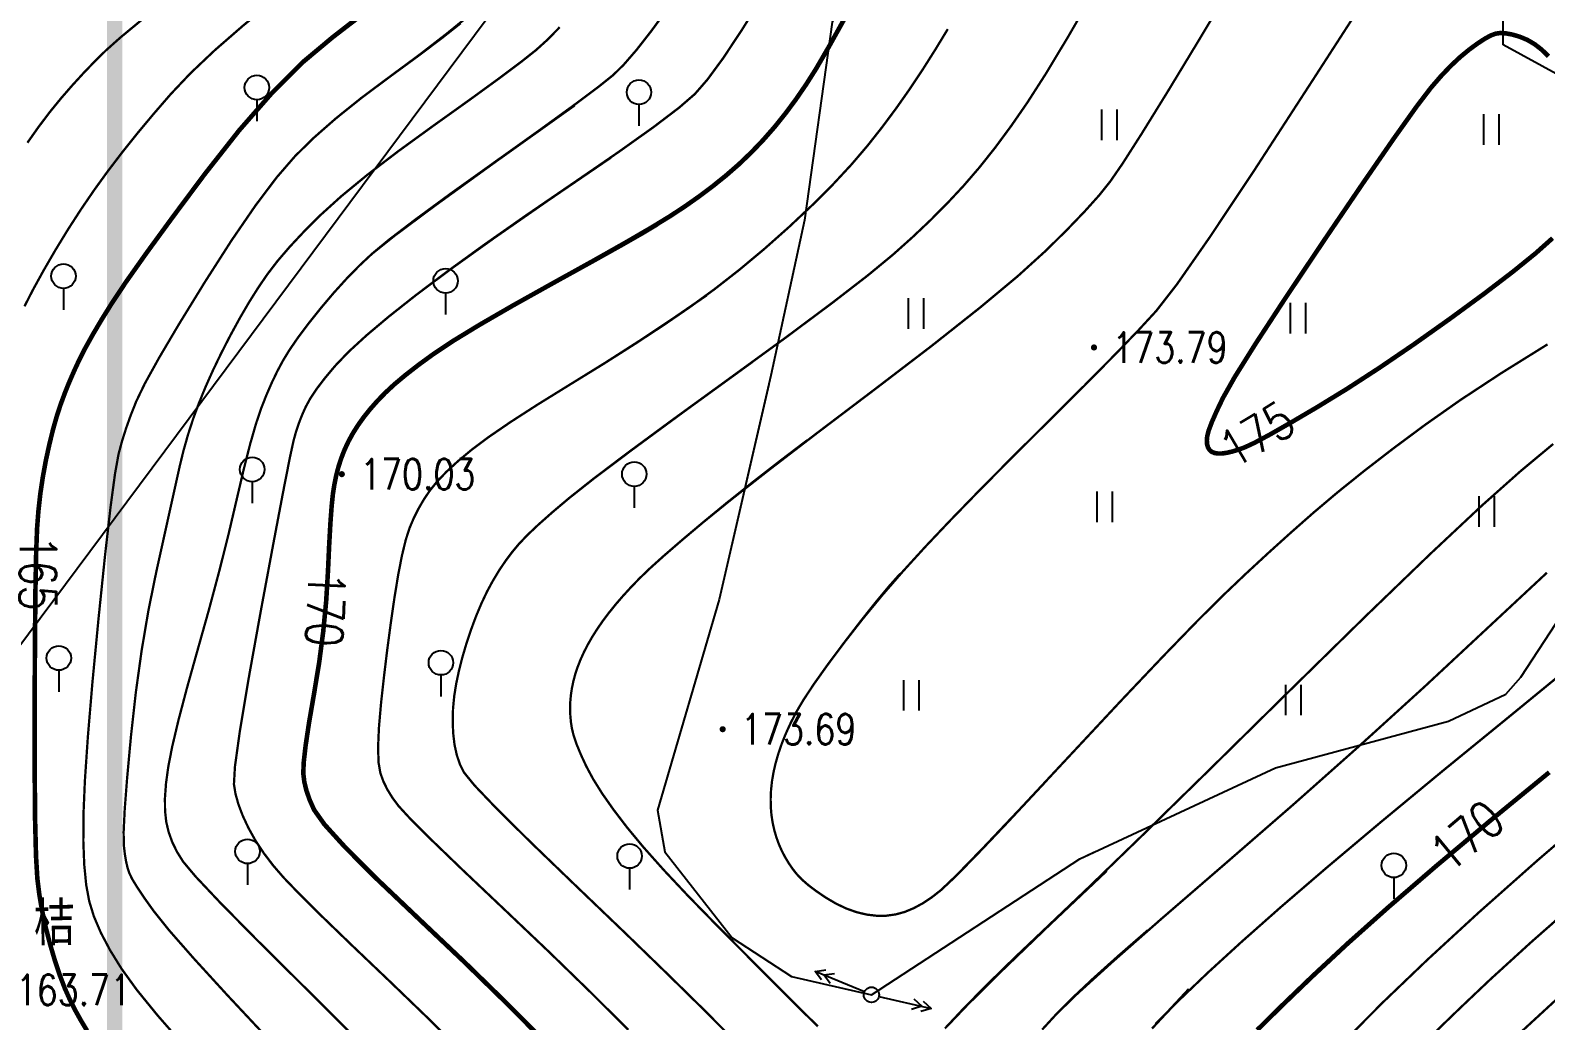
# Model space of a CAD drawing. Extents: x -809667 to 586099, y 3084146 to 3634412.
# Drawn here: x 381737.22 to 381786.8, y 3085649.36 to 3085681.78 of the extents above; entities that cross this region are included whole.
import ezdxf
from ezdxf.enums import TextEntityAlignment as Align

# ---------------------------------------------------------------- set-up
doc = ezdxf.new("R2010")
doc.units = 0
doc.header["$LTSCALE"] = 0.5
doc.header["$PDSIZE"] = 0.2
doc.layers.get('0').update_dxf_attribs({"linetype": 'CONTINUOUS'})
doc.layers.get('Defpoints').update_dxf_attribs({"linetype": 'CONTINUOUS'})
for name, color, linetype in [('dxt', 252, 'CONTINUOUS'), ('GCD', 252, 'CONTINUOUS'), ('PUB_DIM', 3, 'CONTINUOUS'), ('PUB_TITLE', 4, 'CONTINUOUS')]:
    doc.layers.add(name, color=color, linetype=linetype)
doc.styles.add('_TCH_DIM_T3', font='SIMPLEX', dxfattribs={"width": 0.705882, "bigfont": 'GBCBIG'})
doc.styles.add('HZ', font='', dxfattribs={"width": 0.8})
doc.styles.get("Standard").update_dxf_attribs({"font": 'rs.shx', "bigfont": 'hztxt.shx'})
doc.styles.get('HZ').set_extended_font_data('NSimSun')
doc.linetypes.add('1161', pattern='A,0,[149,AAA.SHX,S=0.15,R=0,X=0,Y=0],-1.6', length=1.6)
doc.dimstyles.new('_TCH_ARCH&&1', dxfattribs={"dimtxt": 1.4875, "dimasz": 0.5, "dimexe": 1.25, "dimexo": 1.5, "dimgap": 0.63125, "dimtad": 1, "dimdec": 1, "dimzin": 0, "dimdsep": 46, "dimtxsty": '_TCH_DIM_T3', "dimblk": 'ARCHTICK', "dimcen": 0.09, "dimclrt": 7, "dimazin": 2, "dimtfac": 1, "dimtdec": 1, "dimtix": 1, "dimtmove": 2, "dimatfit": 3, "dimfxl": 0, "dimtolj": 1, "dimtzin": 0, "dimarcsym": 0})

# ---------------------------------------------------------------- blocks, each defined once
blk = doc.blocks.new('gc013a')
at = {"linetype": 'Continuous'}
blk.add_line((0.5, 0), (4, 0), dxfattribs=at)
at = {"linetype": 'Continuous', "flags": 128}
for points in [[(2.772, 0.354), (3.384, 0), (2.772, -0.354)], [(3.388, 0.354), (4, 0), (3.388, -0.354)]]:
    blk.add_lwpolyline(points, dxfattribs=at)
blk = doc.blocks.new('gc170')
at = {"linetype": 'Continuous'}
blk.add_circle((0, 0), 0.5, dxfattribs=at)
blk = doc.blocks.new('gc323')
at = {"flags": 128}
for points in [[(-0.5, 0), (-0.5, 2)], [(0.5, 0), (0.5, 2)]]:
    blk.add_lwpolyline(points, dxfattribs=at)
blk = doc.blocks.new('gc125')
at = {"color": 0}
blk.add_line((0, 0.8), (0, 2.2), dxfattribs=at)
blk.add_circle((0, 0), 0.8, dxfattribs=at)
blk = doc.blocks.new('GC200')
at = {"color": 0, "linetype": 'Continuous', "const_width": 0.2, "flags": 128}
blk.add_lwpolyline([(-0.1, 0, 1), (0.1, 0, 1)], format="xyb", close=True, dxfattribs=at)
blk = doc.blocks.new('_ArchTick')
at = {"color": 0, "linetype": 'ByBlock', "const_width": 0.4}
blk.add_lwpolyline([(-0.5, -0.5), (0.5, 0.5)], dxfattribs=at)
blk = doc.blocks.new('*D118')
at = {"layer": 'Defpoints', "color": 0, "linetype": 'Continuous', "transparency": 16777216}
for p in [(381765.39, 3085749.948), (381826.206, 3085652.674), (381820.947, 3085649.386)]:
    blk.add_point(p, dxfattribs=at)
at = {"layer": 'PUB_DIM', "color": 0, "linetype": 'Continuous', "lineweight": -2, "transparency": 16777216}
for p, q in [((381764.118, 3085749.153), (381759.07, 3085745.997)), ((381760.13, 3085746.66), (381820.947, 3085649.386)), ((381824.934, 3085651.879), (381819.887, 3085648.723))]:
    blk.add_line(p, q, dxfattribs=at)
at = {"layer": 'PUB_DIM', "color": 0, "linetype": 'Continuous', "lineweight": -2, "transparency": 16777216, "xscale": 0.5, "yscale": 0.5, "zscale": 0.5}
for p, rotation in [((381760.13, 3085746.66), 122.0138358144437), ((381820.947, 3085649.386), 302.0138358144437)]:
    blk.add_blockref('_ArchTick', p, dxfattribs=dict(at, rotation=rotation))
at = {"layer": 'PUB_DIM', "color": 7, "linetype": 'Continuous', "transparency": 16777216, "insert": (381791.704, 3085698.752), "char_height": 1.4875, "attachment_point": 5, "rotation": 302.0138, "style": '_TCH_DIM_T3'}
blk.add_mtext('\\A1;114.7', dxfattribs=at)

msp = doc.modelspace()

# ---------------------------------------------------------------- linework, layer by layer
at = {"layer": 'dxt', "color": 252, "linetype": 'Continuous'}
msp.add_lwpolyline([(381661.705, 3085560.704), (381978.444, 3085986.058)], dxfattribs=at)
at = {"layer": 'dxt', "color": 252, "linetype": '1161', "flags": 128}
for points in [[(381785.402, 3085681.302), (381785.407, 3085685.306), (381784.935, 3085689.28), (381784.123, 3085692.907), (381783.468, 3085694.74), (381780.525, 3085696.053), (381770.783, 3085690.713), (381764.691, 3085684.662), (381763.452, 3085682.047), (381762.543, 3085675.557), (381761.445, 3085670.475), (381759.761, 3085663.144), (381757.739, 3085656.253), (381757.978, 3085654.89), (381760.179, 3085652.074), (381762.12, 3085650.801), (381764.745, 3085650.203)], [(381764.745, 3085650.203), (381771.554, 3085654.658), (381777.955, 3085657.637), (381783.623, 3085659.161), (381785.49, 3085660.045), (381785.984, 3085660.601), (381788.487, 3085664.421), (381793.493, 3085673.929), (381793.397, 3085675.728), (381792.588, 3085676.691), (381789.11, 3085679.268), (381785.402, 3085681.302)]]:
    msp.add_lwpolyline(points, dxfattribs=at)
at = {"layer": 'dxt', "color": 252, "linetype": 'Continuous', "flags": 128}
for points, const_width in [([(381737.124, 3085678.095), (381737.493, 3085678.618), (381737.861, 3085679.105), (381738.23, 3085679.557), (381738.598, 3085679.98), (381738.964, 3085680.38), (381739.327, 3085680.758), (381739.688, 3085681.113), (381740.16, 3085681.534), (381740.855, 3085682.11), (381741.773, 3085682.841), (381742.914, 3085683.727), (381744.073, 3085684.628), (381745.046, 3085685.406), (381745.833, 3085686.059), (381746.433, 3085686.589), (381746.936, 3085687.081), (381747.434, 3085687.622), (381747.925, 3085688.211), (381748.409, 3085688.848)], 0.075), ([(381737.028, 3085672.741), (381737.318, 3085673.305), (381737.656, 3085673.919), (381738.042, 3085674.585), (381738.457, 3085675.264), (381738.881, 3085675.921), (381739.315, 3085676.556), (381739.758, 3085677.168), (381740.222, 3085677.776), (381740.718, 3085678.398), (381741.248, 3085679.033), (381741.809, 3085679.682), (381742.459, 3085680.37), (381743.252, 3085681.121), (381744.187, 3085681.935), (381745.266, 3085682.813), (381746.328, 3085683.663), (381747.213, 3085684.391), (381747.923, 3085684.999), (381748.456, 3085685.487), (381748.871, 3085685.895), (381749.229, 3085686.265), (381749.528, 3085686.597), (381749.769, 3085686.89)], 0.075), ([(381776.558, 3085683.304), (381775.478, 3085681.496), (381774.422, 3085679.754), (381773.581, 3085678.394), (381772.956, 3085677.415), (381772.545, 3085676.819), (381772.187, 3085676.373), (381771.716, 3085675.848), (381771.134, 3085675.243), (381770.44, 3085674.558), (381769.527, 3085673.73), (381768.288, 3085672.697), (381766.724, 3085671.458), (381764.834, 3085670.013), (381762.944, 3085668.581), (381761.379, 3085667.379), (381760.14, 3085666.408), (381759.227, 3085665.667), (381758.534, 3085665.083), (381757.957, 3085664.583), (381757.495, 3085664.167), (381757.149, 3085663.834), (381756.871, 3085663.546), (381756.612, 3085663.263), (381756.372, 3085662.985), (381756.152, 3085662.712), (381755.951, 3085662.444), (381755.769, 3085662.181), (381755.605, 3085661.923), (381755.46, 3085661.67), (381755.332, 3085661.421), (381755.221, 3085661.176), (381755.126, 3085660.935), (381755.048, 3085660.699), (381754.986, 3085660.466), (381754.938, 3085660.236), (381754.904, 3085660.01), (381754.885, 3085659.787), (381754.88, 3085659.566), (381754.887, 3085659.349), (381754.906, 3085659.134), (381754.939, 3085658.921), (381754.997, 3085658.686), (381755.094, 3085658.402), (381755.23, 3085658.071), (381755.406, 3085657.691), (381755.635, 3085657.263), (381755.934, 3085656.786), (381756.302, 3085656.262), (381756.739, 3085655.689), (381757.275, 3085655.041), (381757.94, 3085654.294), (381758.736, 3085653.446), (381759.661, 3085652.498), (381760.584, 3085651.568), (381761.375, 3085650.773), (381762.033, 3085650.114), (381762.559, 3085649.59), (381762.988, 3085649.171)], 0.075), ([(381761.245, 3085682.989), (381760.514, 3085681.811), (381759.89, 3085680.868), (381759.372, 3085680.162), (381758.962, 3085679.691), (381758.446, 3085679.244), (381757.613, 3085678.61), (381756.462, 3085677.79), (381754.994, 3085676.782), (381753.451, 3085675.726), (381752.076, 3085674.761), (381750.869, 3085673.886), (381749.83, 3085673.103), (381748.949, 3085672.406), (381748.217, 3085671.789), (381747.633, 3085671.253), (381747.197, 3085670.797), (381746.865, 3085670.401), (381746.593, 3085670.045), (381746.381, 3085669.727), (381746.229, 3085669.449), (381746.112, 3085669.188), (381746.008, 3085668.92), (381745.916, 3085668.646), (381745.837, 3085668.366), (381745.714, 3085667.802), (381745.493, 3085666.678), (381745.174, 3085664.993), (381744.756, 3085662.748), (381744.352, 3085660.501), (381744.071, 3085658.81), (381743.914, 3085657.676), (381743.881, 3085657.097), (381743.932, 3085656.783), (381744.028, 3085656.44), (381744.168, 3085656.069), (381744.354, 3085655.67), (381744.583, 3085655.258), (381744.853, 3085654.848), (381745.163, 3085654.44), (381745.515, 3085654.033), (381746.011, 3085653.517), (381746.754, 3085652.779), (381747.746, 3085651.82), (381748.985, 3085650.639), (381750.314, 3085649.358), (381751.574, 3085648.099)], 0.075), ([(381760.114, 3085648.852), (381759.213, 3085649.758), (381758.081, 3085650.87), (381756.719, 3085652.191), (381755.124, 3085653.719), (381753.61, 3085655.178), (381752.485, 3085656.291), (381751.752, 3085657.059), (381751.409, 3085657.482), (381751.275, 3085657.749), (381751.172, 3085658.053), (381751.098, 3085658.392), (381751.054, 3085658.768), (381751.038, 3085659.164), (381751.049, 3085659.565), (381751.087, 3085659.972), (381751.152, 3085660.384), (381751.241, 3085660.804), (381751.351, 3085661.238), (381751.482, 3085661.684), (381751.634, 3085662.143), (381751.801, 3085662.593), (381751.977, 3085663.012), (381752.161, 3085663.402), (381752.355, 3085663.761), (381752.557, 3085664.095), (381752.766, 3085664.406), (381752.983, 3085664.696), (381753.207, 3085664.964), (381753.48, 3085665.251), (381753.844, 3085665.596), (381754.299, 3085666), (381754.846, 3085666.462), (381755.617, 3085667.075), (381756.747, 3085667.931), (381758.236, 3085669.029), (381760.084, 3085670.371), (381761.94, 3085671.722), (381763.45, 3085672.849), (381764.616, 3085673.75), (381765.437, 3085674.427), (381766.068, 3085674.991), (381766.665, 3085675.556), (381767.226, 3085676.121), (381767.753, 3085676.686), (381768.266, 3085677.281), (381768.785, 3085677.934), (381769.311, 3085678.646), (381769.843, 3085679.416), (381770.447, 3085680.358), (381771.185, 3085681.585), (381772.058, 3085683.095)], 0.075), ([(381780.995, 3085682.961), (381779.162, 3085680.122), (381777.29, 3085677.233), (381775.816, 3085675.016), (381774.739, 3085673.469), (381774.059, 3085672.593), (381773.478, 3085671.962), (381772.696, 3085671.15), (381771.714, 3085670.155), (381770.532, 3085668.979), (381769.318, 3085667.772), (381768.241, 3085666.684), (381767.3, 3085665.714), (381766.496, 3085664.865), (381765.778, 3085664.076), (381765.097, 3085663.291), (381764.452, 3085662.509), (381763.844, 3085661.73), (381763.303, 3085661.005), (381762.863, 3085660.385), (381762.522, 3085659.871), (381762.281, 3085659.463), (381762.1, 3085659.111), (381761.943, 3085658.768), (381761.808, 3085658.433), (381761.695, 3085658.107), (381761.604, 3085657.791), (381761.533, 3085657.483), (381761.483, 3085657.185), (381761.453, 3085656.896), (381761.441, 3085656.616), (381761.446, 3085656.346), (381761.468, 3085656.086), (381761.507, 3085655.834), (381761.561, 3085655.592), (381761.629, 3085655.36), (381761.709, 3085655.137), (381761.803, 3085654.924), (381761.909, 3085654.72), (381762.024, 3085654.527), (381762.149, 3085654.342), (381762.284, 3085654.168), (381762.449, 3085653.992), (381762.663, 3085653.803), (381762.928, 3085653.602), (381763.243, 3085653.388), (381763.582, 3085653.188), (381763.919, 3085653.028), (381764.253, 3085652.909), (381764.585, 3085652.83), (381764.911, 3085652.792), (381765.227, 3085652.794), (381765.533, 3085652.836), (381765.829, 3085652.918), (381766.122, 3085653.04), (381766.418, 3085653.2), (381766.717, 3085653.399), (381767.018, 3085653.636), (381767.509, 3085654.104), (381768.374, 3085654.993), (381769.614, 3085656.303), (381771.229, 3085658.035), (381772.896, 3085659.822), (381774.293, 3085661.296), (381775.419, 3085662.459), (381776.276, 3085663.309), (381777, 3085663.998), (381777.731, 3085664.674), (381778.467, 3085665.339), (381779.209, 3085665.993), (381779.996, 3085666.658), (381780.866, 3085667.358), (381781.819, 3085668.094), (381782.856, 3085668.864), (381784.019, 3085669.682), (381785.353, 3085670.559), (381786.858, 3085671.496)], 0.075), ([(381739.078, 3085649.026), (381738.882, 3085649.351), (381738.695, 3085649.687), (381738.519, 3085650.034), (381738.349, 3085650.414), (381738.183, 3085650.847), (381738.021, 3085651.333), (381737.863, 3085651.871), (381737.72, 3085652.428), (381737.603, 3085652.969), (381737.513, 3085653.495), (381737.449, 3085654.005), (381737.406, 3085654.736), (381737.376, 3085655.925), (381737.362, 3085657.573), (381737.361, 3085659.679), (381737.371, 3085661.792), (381737.387, 3085663.464), (381737.411, 3085664.693), (381737.441, 3085665.48), (381737.484, 3085666.043), (381737.546, 3085666.602), (381737.629, 3085667.156), (381737.73, 3085667.706), (381737.844, 3085668.23), (381737.962, 3085668.708), (381738.084, 3085669.14), (381738.21, 3085669.525), (381738.344, 3085669.888), (381738.49, 3085670.252), (381738.648, 3085670.616), (381738.818, 3085670.982), (381739.017, 3085671.373), (381739.262, 3085671.814), (381739.552, 3085672.305), (381739.888, 3085672.845), (381740.346, 3085673.533), (381741.004, 3085674.464), (381741.862, 3085675.64), (381742.919, 3085677.059), (381744.049, 3085678.496), (381745.123, 3085679.723), (381746.142, 3085680.739), (381747.106, 3085681.545), (381748.057, 3085682.286)], 0.15), ([(381742.271, 3085648.517), (381741.395, 3085649.516), (381740.704, 3085650.365), (381740.2, 3085651.064), (381739.826, 3085651.67), (381739.526, 3085652.239), (381739.299, 3085652.771), (381739.147, 3085653.266), (381739.048, 3085653.801), (381738.984, 3085654.454), (381738.954, 3085655.224), (381738.958, 3085656.111), (381739.005, 3085657.222), (381739.103, 3085658.664), (381739.252, 3085660.437), (381739.453, 3085662.542), (381739.663, 3085664.579), (381739.842, 3085666.152), (381739.99, 3085667.261), (381740.106, 3085667.904), (381740.218, 3085668.32), (381740.352, 3085668.747), (381740.508, 3085669.185), (381740.686, 3085669.632), (381740.967, 3085670.215), (381741.433, 3085671.057), (381742.084, 3085672.159), (381742.92, 3085673.519), (381743.801, 3085674.895), (381744.589, 3085676.044), (381745.283, 3085676.965), (381745.884, 3085677.659), (381746.493, 3085678.257), (381747.213, 3085678.889), (381748.043, 3085679.556), (381748.984, 3085680.259), (381749.947, 3085680.971), (381750.848, 3085681.669), (381751.685, 3085682.351)], 0.075), ([(381758.099, 3085682.524), (381757.541, 3085681.759), (381757.053, 3085681.134), (381756.634, 3085680.65), (381756.284, 3085680.306), (381755.807, 3085679.925), (381755.007, 3085679.326), (381753.884, 3085678.511), (381752.439, 3085677.479), (381750.981, 3085676.436), (381749.823, 3085675.585), (381748.964, 3085674.928), (381748.404, 3085674.465), (381747.99, 3085674.078), (381747.571, 3085673.65), (381747.146, 3085673.181), (381746.715, 3085672.671), (381746.312, 3085672.165), (381745.972, 3085671.711), (381745.695, 3085671.307), (381745.48, 3085670.954), (381745.299, 3085670.613), (381745.122, 3085670.246), (381744.951, 3085669.853), (381744.784, 3085669.433), (381744.609, 3085668.918), (381744.413, 3085668.238), (381744.198, 3085667.392), (381743.962, 3085666.382), (381743.699, 3085665.257), (381743.399, 3085664.067), (381743.064, 3085662.813), (381742.693, 3085661.494), (381742.342, 3085660.241), (381742.064, 3085659.185), (381741.861, 3085658.326), (381741.732, 3085657.663), (381741.659, 3085657.127), (381741.624, 3085656.647), (381741.627, 3085656.225), (381741.667, 3085655.86), (381741.747, 3085655.526), (381741.865, 3085655.199), (381742.022, 3085654.878), (381742.218, 3085654.564), (381742.627, 3085654.076), (381743.422, 3085653.232), (381744.603, 3085652.032), (381746.169, 3085650.477), (381747.849, 3085648.8)], 0.075), ([(381763.963, 3085682.347), (381763.349, 3085681.243), (381762.933, 3085680.526), (381762.609, 3085680.014), (381762.273, 3085679.523), (381761.926, 3085679.054), (381761.567, 3085678.608), (381761.194, 3085678.182), (381760.806, 3085677.777), (381760.403, 3085677.391), (381759.984, 3085677.026), (381759.55, 3085676.676), (381759.099, 3085676.337), (381758.632, 3085676.009), (381758.149, 3085675.691), (381757.541, 3085675.32), (381756.699, 3085674.83), (381755.624, 3085674.223), (381754.314, 3085673.497), (381753.001, 3085672.763), (381751.914, 3085672.134), (381751.052, 3085671.608), (381750.417, 3085671.185), (381749.926, 3085670.828), (381749.498, 3085670.495), (381749.132, 3085670.189), (381748.83, 3085669.908), (381748.571, 3085669.64), (381748.336, 3085669.374), (381748.125, 3085669.109), (381747.938, 3085668.846), (381747.772, 3085668.583), (381747.626, 3085668.316), (381747.5, 3085668.046), (381747.393, 3085667.772), (381747.303, 3085667.493), (381747.227, 3085667.202), (381747.166, 3085666.902), (381747.118, 3085666.591), (381747.078, 3085666.196), (381747.037, 3085665.641), (381746.997, 3085664.926), (381746.957, 3085664.052), (381746.899, 3085663.087), (381746.803, 3085662.099), (381746.671, 3085661.089), (381746.501, 3085660.055), (381746.338, 3085659.109), (381746.226, 3085658.359), (381746.163, 3085657.805), (381746.151, 3085657.448), (381746.183, 3085657.179), (381746.252, 3085656.891), (381746.359, 3085656.585), (381746.504, 3085656.259), (381746.84, 3085655.785), (381747.521, 3085655.034), (381748.546, 3085654.007), (381749.917, 3085652.703), (381751.418, 3085651.28), (381752.835, 3085649.897), (381754.167, 3085648.553)], 0.15), ([(381745.107, 3085648.652), (381743.68, 3085650.177), (381742.563, 3085651.4), (381741.757, 3085652.32), (381741.261, 3085652.939), (381740.955, 3085653.368), (381740.72, 3085653.719), (381740.554, 3085653.991), (381740.458, 3085654.186), (381740.401, 3085654.359), (381740.353, 3085654.568), (381740.312, 3085654.812), (381740.279, 3085655.093), (381740.272, 3085655.539), (381740.308, 3085656.28), (381740.388, 3085657.317), (381740.51, 3085658.648), (381740.67, 3085660.093), (381740.861, 3085661.472), (381741.083, 3085662.783), (381741.336, 3085664.028), (381741.585, 3085665.153), (381741.796, 3085666.107), (381741.97, 3085666.889), (381742.105, 3085667.499), (381742.232, 3085668.022), (381742.379, 3085668.541), (381742.546, 3085669.056), (381742.734, 3085669.568), (381742.946, 3085670.088), (381743.187, 3085670.629), (381743.458, 3085671.192), (381743.758, 3085671.777), (381744.07, 3085672.349), (381744.377, 3085672.876), (381744.679, 3085673.356), (381744.976, 3085673.791), (381745.306, 3085674.222), (381745.707, 3085674.689), (381746.179, 3085675.194), (381746.721, 3085675.735), (381747.389, 3085676.34), (381748.235, 3085677.036), (381749.262, 3085677.821), (381750.467, 3085678.696), (381751.645, 3085679.538), (381752.586, 3085680.224), (381753.292, 3085680.753), (381753.763, 3085681.127), (381754.134, 3085681.463), (381754.542, 3085681.879)], 0.075), ([(381756.784, 3085649.058), (381755.543, 3085650.294), (381754.192, 3085651.607), (381752.731, 3085652.996), (381751.377, 3085654.279), (381750.348, 3085655.271), (381749.644, 3085655.974), (381749.266, 3085656.386), (381749.067, 3085656.654), (381748.902, 3085656.922), (381748.771, 3085657.19), (381748.673, 3085657.459), (381748.613, 3085657.805), (381748.597, 3085658.303), (381748.625, 3085658.955), (381748.695, 3085659.76), (381748.792, 3085660.635), (381748.896, 3085661.496), (381749.009, 3085662.344), (381749.129, 3085663.179), (381749.254, 3085663.944), (381749.378, 3085664.583), (381749.502, 3085665.095), (381749.626, 3085665.481), (381749.76, 3085665.798), (381749.914, 3085666.108), (381750.089, 3085666.409), (381750.285, 3085666.701), (381750.525, 3085667.001), (381750.832, 3085667.323), (381751.206, 3085667.668), (381751.648, 3085668.037), (381752.206, 3085668.456), (381752.932, 3085668.954), (381753.825, 3085669.53), (381754.885, 3085670.186), (381755.987, 3085670.865), (381757.007, 3085671.513), (381757.944, 3085672.129), (381758.798, 3085672.715), (381759.61, 3085673.306), (381760.42, 3085673.939), (381761.227, 3085674.613), (381762.032, 3085675.328), (381762.797, 3085676.048), (381763.481, 3085676.732), (381764.085, 3085677.383), (381764.61, 3085677.998), (381765.088, 3085678.604), (381765.549, 3085679.224), (381765.995, 3085679.859), (381766.426, 3085680.508), (381766.84, 3085681.163), (381767.236, 3085681.815)], 0.075), ([(381786.891, 3085680.925), (381786.667, 3085681.143), (381786.434, 3085681.323), (381786.192, 3085681.465), (381785.941, 3085681.568), (381785.7, 3085681.638), (381785.488, 3085681.677), (381785.307, 3085681.686), (381785.155, 3085681.664), (381784.998, 3085681.605), (381784.802, 3085681.497), (381784.567, 3085681.343), (381784.293, 3085681.142), (381783.994, 3085680.895), (381783.687, 3085680.606), (381783.371, 3085680.274), (381783.046, 3085679.898), (381782.58, 3085679.288), (381781.841, 3085678.251), (381780.83, 3085676.787), (381779.546, 3085674.897), (381778.274, 3085672.997), (381777.298, 3085671.503), (381776.619, 3085670.417), (381776.237, 3085669.738), (381776.03, 3085669.303), (381775.875, 3085668.95), (381775.773, 3085668.678), (381775.724, 3085668.488), (381775.712, 3085668.348), (381775.72, 3085668.227), (381775.749, 3085668.125), (381775.797, 3085668.043), (381775.868, 3085667.981), (381775.96, 3085667.941), (381776.076, 3085667.922), (381776.213, 3085667.924), (381776.372, 3085667.947), (381776.55, 3085667.989), (381776.746, 3085668.049), (381776.962, 3085668.129), (381777.279, 3085668.277), (381777.777, 3085668.545), (381778.456, 3085668.932), (381779.317, 3085669.438), (381780.303, 3085670.043), (381781.355, 3085670.726), (381782.475, 3085671.489), (381783.662, 3085672.331), (381784.788, 3085673.157), (381785.723, 3085673.872), (381786.469, 3085674.477), (381787.024, 3085674.972)], 0.15), ([(381745.107, 3085648.652), (381743.68, 3085650.177), (381742.563, 3085651.4), (381741.757, 3085652.32), (381741.261, 3085652.939), (381740.955, 3085653.368), (381740.72, 3085653.719), (381740.554, 3085653.991), (381740.458, 3085654.186), (381740.401, 3085654.359), (381740.353, 3085654.568), (381740.312, 3085654.812), (381740.279, 3085655.093), (381740.272, 3085655.539), (381740.308, 3085656.28), (381740.388, 3085657.317), (381740.51, 3085658.648), (381740.67, 3085660.093), (381740.861, 3085661.472), (381741.083, 3085662.783), (381741.336, 3085664.028), (381741.585, 3085665.153), (381741.796, 3085666.107), (381741.97, 3085666.889), (381742.105, 3085667.499), (381742.232, 3085668.022), (381742.379, 3085668.541), (381742.546, 3085669.056), (381742.734, 3085669.568), (381742.946, 3085670.088), (381743.187, 3085670.629), (381743.458, 3085671.192), (381743.758, 3085671.777), (381744.07, 3085672.349), (381744.377, 3085672.876), (381744.679, 3085673.356), (381744.976, 3085673.791), (381745.306, 3085674.222), (381745.707, 3085674.689), (381746.179, 3085675.194), (381746.721, 3085675.735), (381747.389, 3085676.34), (381748.235, 3085677.036), (381749.262, 3085677.821), (381750.467, 3085678.696), (381751.645, 3085679.538), (381752.588, 3085680.225), (381753.296, 3085680.757), (381753.769, 3085681.133)], 0.075), ([(381755.03, 3085679.318), (381752.439, 3085677.47), (381750.471, 3085676.045), (381749.126, 3085675.043), (381748.404, 3085674.465), (381747.99, 3085674.078), (381747.571, 3085673.65), (381747.146, 3085673.181), (381746.715, 3085672.671), (381746.312, 3085672.165), (381745.972, 3085671.711), (381745.695, 3085671.307), (381745.48, 3085670.954), (381745.299, 3085670.613), (381745.122, 3085670.246), (381744.951, 3085669.853), (381744.784, 3085669.433), (381744.609, 3085668.918), (381744.413, 3085668.238), (381744.198, 3085667.392), (381743.962, 3085666.382), (381743.699, 3085665.257), (381743.399, 3085664.067), (381743.064, 3085662.813), (381742.693, 3085661.494), (381742.342, 3085660.241), (381742.064, 3085659.185), (381741.861, 3085658.326), (381741.732, 3085657.663), (381741.659, 3085657.127), (381741.624, 3085656.647), (381741.627, 3085656.225), (381741.667, 3085655.86), (381741.747, 3085655.526), (381741.865, 3085655.199), (381742.022, 3085654.878), (381742.218, 3085654.564), (381742.627, 3085654.076), (381743.422, 3085653.232), (381744.603, 3085652.032), (381746.169, 3085650.477), (381747.849, 3085648.8)], 0.075), ([(381756.217, 3085677.61), (381754.139, 3085676.191), (381752.382, 3085674.968), (381750.945, 3085673.938), (381749.83, 3085673.103), (381748.949, 3085672.406), (381748.217, 3085671.789), (381747.633, 3085671.253), (381747.197, 3085670.797), (381746.865, 3085670.401), (381746.593, 3085670.045), (381746.381, 3085669.727), (381746.229, 3085669.449), (381746.112, 3085669.188), (381746.008, 3085668.92), (381745.916, 3085668.646), (381745.837, 3085668.366), (381745.714, 3085667.802), (381745.493, 3085666.678), (381745.174, 3085664.993), (381744.756, 3085662.748), (381744.352, 3085660.501), (381744.071, 3085658.81), (381743.914, 3085657.676), (381743.881, 3085657.097), (381743.932, 3085656.783), (381744.028, 3085656.44), (381744.168, 3085656.069), (381744.354, 3085655.67), (381744.583, 3085655.258), (381744.853, 3085654.848), (381745.163, 3085654.44), (381745.515, 3085654.033), (381746.011, 3085653.517), (381746.754, 3085652.779), (381747.746, 3085651.82), (381748.985, 3085650.639), (381750.314, 3085649.358), (381751.574, 3085648.099)], 0.075), ([(381757.733, 3085675.427), (381757.307, 3085675.171), (381756.596, 3085674.764), (381755.598, 3085674.206), (381754.314, 3085673.497), (381753.001, 3085672.763), (381751.914, 3085672.134), (381751.052, 3085671.608), (381750.417, 3085671.185), (381749.926, 3085670.828), (381749.498, 3085670.495), (381749.132, 3085670.189), (381748.83, 3085669.908), (381748.571, 3085669.64), (381748.336, 3085669.374), (381748.125, 3085669.109), (381747.938, 3085668.846), (381747.772, 3085668.583), (381747.626, 3085668.316), (381747.5, 3085668.046), (381747.393, 3085667.772), (381747.303, 3085667.493), (381747.227, 3085667.202), (381747.166, 3085666.902), (381747.118, 3085666.591), (381747.078, 3085666.196), (381747.037, 3085665.641), (381746.997, 3085664.926), (381746.957, 3085664.052), (381746.899, 3085663.087), (381746.803, 3085662.099), (381746.671, 3085661.089), (381746.501, 3085660.055), (381746.338, 3085659.109), (381746.226, 3085658.359), (381746.163, 3085657.805), (381746.151, 3085657.448), (381746.183, 3085657.179), (381746.252, 3085656.891), (381746.359, 3085656.585), (381746.504, 3085656.259), (381746.84, 3085655.785), (381747.521, 3085655.034), (381748.546, 3085654.007), (381749.917, 3085652.703), (381751.418, 3085651.28), (381752.835, 3085649.897), (381754.167, 3085648.553)], 0.15), ([(381756.784, 3085649.058), (381755.543, 3085650.294), (381754.192, 3085651.607), (381752.731, 3085652.996), (381751.377, 3085654.279), (381750.348, 3085655.271), (381749.644, 3085655.974), (381749.266, 3085656.386), (381749.067, 3085656.654), (381748.902, 3085656.922), (381748.771, 3085657.19), (381748.673, 3085657.459), (381748.613, 3085657.805), (381748.597, 3085658.303), (381748.625, 3085658.955), (381748.695, 3085659.76), (381748.792, 3085660.635), (381748.896, 3085661.496), (381749.009, 3085662.344), (381749.129, 3085663.179), (381749.254, 3085663.944), (381749.378, 3085664.583), (381749.502, 3085665.095), (381749.626, 3085665.481), (381749.76, 3085665.798), (381749.914, 3085666.108), (381750.089, 3085666.409), (381750.285, 3085666.701), (381750.525, 3085667.001), (381750.832, 3085667.323), (381751.206, 3085667.668), (381751.648, 3085668.037), (381752.206, 3085668.456), (381752.932, 3085668.954), (381753.825, 3085669.53), (381754.885, 3085670.186), (381756.021, 3085670.889), (381757.144, 3085671.609), (381758.253, 3085672.347), (381759.349, 3085673.101)], 0.075), ([(381760.114, 3085648.852), (381759.213, 3085649.758), (381758.081, 3085650.87), (381756.719, 3085652.191), (381755.124, 3085653.719), (381753.61, 3085655.178), (381752.485, 3085656.291), (381751.752, 3085657.059), (381751.409, 3085657.482), (381751.275, 3085657.749), (381751.172, 3085658.053), (381751.098, 3085658.392), (381751.054, 3085658.768), (381751.038, 3085659.164), (381751.049, 3085659.565), (381751.087, 3085659.972), (381751.152, 3085660.384), (381751.241, 3085660.804), (381751.351, 3085661.238), (381751.482, 3085661.684), (381751.634, 3085662.143), (381751.801, 3085662.593), (381751.977, 3085663.012), (381752.161, 3085663.402), (381752.355, 3085663.761), (381752.557, 3085664.095), (381752.766, 3085664.406), (381752.983, 3085664.696), (381753.207, 3085664.964), (381753.48, 3085665.251), (381753.844, 3085665.596), (381754.299, 3085666), (381754.846, 3085666.462), (381755.665, 3085667.11), (381756.941, 3085668.07), (381758.671, 3085669.343), (381760.858, 3085670.93)], 0.075), ([(381762.642, 3085668.361), (381761.711, 3085667.652), (381760.831, 3085666.966), (381760.003, 3085666.305), (381759.227, 3085665.667), (381758.534, 3085665.083), (381757.957, 3085664.583), (381757.495, 3085664.167), (381757.149, 3085663.834), (381756.871, 3085663.546), (381756.612, 3085663.263), (381756.372, 3085662.985), (381756.152, 3085662.712), (381755.951, 3085662.444), (381755.769, 3085662.181), (381755.605, 3085661.923), (381755.46, 3085661.67), (381755.332, 3085661.421), (381755.221, 3085661.176), (381755.126, 3085660.935), (381755.048, 3085660.699), (381754.986, 3085660.466), (381754.938, 3085660.236), (381754.904, 3085660.01), (381754.885, 3085659.787), (381754.88, 3085659.566), (381754.887, 3085659.349), (381754.906, 3085659.134), (381754.939, 3085658.921), (381754.997, 3085658.686), (381755.094, 3085658.402), (381755.23, 3085658.071), (381755.406, 3085657.691), (381755.635, 3085657.263), (381755.934, 3085656.786), (381756.302, 3085656.262), (381756.739, 3085655.689), (381757.275, 3085655.041), (381757.94, 3085654.294), (381758.736, 3085653.446), (381759.661, 3085652.498), (381760.584, 3085651.568), (381761.375, 3085650.773), (381762.033, 3085650.114), (381762.559, 3085649.59), (381762.988, 3085649.171)], 0.075), ([(381767.144, 3085649.104), (381767.759, 3085649.761), (381768.522, 3085650.536), (381769.435, 3085651.428), (381770.498, 3085652.438), (381771.841, 3085653.718), (381773.596, 3085655.418), (381775.763, 3085657.539), (381778.342, 3085660.081), (381780.908, 3085662.598), (381783.034, 3085664.647), (381784.721, 3085666.228), (381785.968, 3085667.339), (381787.044, 3085668.235)], 0.075), ([(381765.68, 3085663.989), (381765.319, 3085663.583), (381764.893, 3085663.072), (381764.401, 3085662.454), (381763.844, 3085661.73), (381763.303, 3085661.005), (381762.863, 3085660.385), (381762.522, 3085659.871), (381762.281, 3085659.463), (381762.1, 3085659.111), (381761.943, 3085658.768), (381761.808, 3085658.433), (381761.695, 3085658.107), (381761.604, 3085657.791), (381761.533, 3085657.483), (381761.483, 3085657.185), (381761.453, 3085656.896), (381761.441, 3085656.616), (381761.446, 3085656.346), (381761.468, 3085656.086), (381761.507, 3085655.834), (381761.561, 3085655.592), (381761.629, 3085655.36), (381761.709, 3085655.137), (381761.803, 3085654.924), (381761.909, 3085654.72), (381762.024, 3085654.527), (381762.149, 3085654.342), (381762.284, 3085654.168), (381762.449, 3085653.992), (381762.663, 3085653.803), (381762.928, 3085653.602), (381763.243, 3085653.388), (381763.582, 3085653.188), (381763.919, 3085653.028), (381764.253, 3085652.909), (381764.585, 3085652.83), (381764.911, 3085652.792), (381765.227, 3085652.794), (381765.533, 3085652.836), (381765.829, 3085652.918), (381766.122, 3085653.04), (381766.418, 3085653.2), (381766.717, 3085653.399), (381767.018, 3085653.636), (381767.458, 3085654.049), (381768.172, 3085654.775), (381769.159, 3085655.813), (381770.421, 3085657.165)], 0.075), ([(381786.838, 3085664.021), (381784.897, 3085662.212), (381782.853, 3085660.307), (381780.736, 3085658.382), (381778.548, 3085656.438), (381776.289, 3085654.475), (381774.224, 3085652.69), (381772.621, 3085651.279), (381771.478, 3085650.243), (381770.797, 3085649.581), (381770.322, 3085649.063)], 0.075), ([(381788.063, 3085661.325), (381785.721, 3085659.404), (381783.424, 3085657.529), (381781.395, 3085655.85), (381779.633, 3085654.367), (381778.137, 3085653.08), (381776.859, 3085651.948), (381775.748, 3085650.932), (381774.806, 3085650.031), (381774.031, 3085649.246)], 0.075), ([(381777.359, 3085649.052), (381778.179, 3085649.861), (381779.161, 3085650.806), (381780.319, 3085651.884), (381781.671, 3085653.089), (381783.216, 3085654.421), (381784.955, 3085655.88), (381786.915, 3085657.488)], 0.15), ([(381780.219, 3085648.695), (381781.471, 3085649.957), (381782.933, 3085651.357), (381784.606, 3085652.897), (381786.518, 3085654.594), (381788.697, 3085656.469)], 0.075), ([(381767.144, 3085649.104), (381767.88, 3085649.875), (381769.007, 3085650.992), (381770.526, 3085652.454), (381772.437, 3085654.262)], 0.075), ([(381783.14, 3085648.943), (381783.99, 3085649.764), (381784.992, 3085650.714), (381786.315, 3085651.921), (381788.125, 3085653.514)], 0.075), ([(381773.785, 3085652.323), (381772.816, 3085651.479), (381771.995, 3085650.741), (381771.322, 3085650.108), (381770.797, 3085649.581), (381770.322, 3085649.063)], 0.075), ([(381775.123, 3085650.396), (381773.918, 3085649.099)], 0.075), ([(381787.611, 3085650.478), (381785.913, 3085648.914)], 0.075)]:
    msp.add_lwpolyline(points, dxfattribs=dict(at, const_width=const_width))
at = {"layer": 'dxt', "color": 252, "linetype": 'Continuous'}
for points, const_width in [([(381737.124, 3085678.095), (381737.493, 3085678.618), (381737.861, 3085679.105), (381738.23, 3085679.557), (381738.598, 3085679.98), (381738.964, 3085680.38), (381739.327, 3085680.758), (381739.688, 3085681.113), (381740.16, 3085681.534), (381740.855, 3085682.11)], 0.075), ([(381737.73, 3085667.706), (381737.844, 3085668.23), (381737.962, 3085668.708), (381738.084, 3085669.14), (381738.21, 3085669.525), (381738.344, 3085669.888), (381738.49, 3085670.252), (381738.648, 3085670.616), (381738.818, 3085670.982), (381739.017, 3085671.373), (381739.262, 3085671.814), (381739.552, 3085672.305), (381739.888, 3085672.845), (381740.346, 3085673.533), (381741.004, 3085674.464), (381741.862, 3085675.64), (381742.919, 3085677.059), (381744.049, 3085678.496), (381745.123, 3085679.723), (381746.142, 3085680.739), (381747.106, 3085681.545), (381748, 3085682.232)], 0.15), ([(381737.028, 3085672.741), (381737.318, 3085673.305), (381737.656, 3085673.919), (381738.042, 3085674.585), (381738.457, 3085675.264), (381738.881, 3085675.921), (381739.315, 3085676.556), (381739.758, 3085677.168), (381740.222, 3085677.776), (381740.718, 3085678.398), (381741.248, 3085679.033), (381741.809, 3085679.682), (381742.459, 3085680.37), (381743.252, 3085681.121), (381744.187, 3085681.935)], 0.075), ([(381740.106, 3085667.904), (381740.218, 3085668.32), (381740.352, 3085668.747), (381740.508, 3085669.185), (381740.686, 3085669.632), (381740.967, 3085670.215), (381741.433, 3085671.057), (381742.084, 3085672.159), (381742.92, 3085673.519), (381743.801, 3085674.895), (381744.589, 3085676.044), (381745.283, 3085676.965), (381745.884, 3085677.659), (381746.493, 3085678.257), (381747.213, 3085678.889), (381748.043, 3085679.556), (381748.984, 3085680.259), (381749.904, 3085680.933), (381750.675, 3085681.514), (381751.295, 3085682.004)], 0.075), ([(381739.078, 3085649.026), (381738.882, 3085649.351), (381738.695, 3085649.687), (381738.519, 3085650.034), (381738.349, 3085650.414), (381738.183, 3085650.847), (381738.021, 3085651.333), (381737.863, 3085651.871), (381737.72, 3085652.428), (381737.603, 3085652.969), (381737.513, 3085653.495), (381737.449, 3085654.005), (381737.406, 3085654.736), (381737.376, 3085655.925), (381737.362, 3085657.573), (381737.361, 3085659.679), (381737.371, 3085661.792), (381737.387, 3085663.464), (381737.411, 3085664.693), (381737.441, 3085665.48), (381737.484, 3085666.043), (381737.546, 3085666.602), (381737.629, 3085667.156), (381737.73, 3085667.706)], 0.15), ([(381742.271, 3085648.517), (381741.395, 3085649.516), (381740.704, 3085650.365), (381740.2, 3085651.064), (381739.826, 3085651.67), (381739.526, 3085652.239), (381739.299, 3085652.771), (381739.147, 3085653.266), (381739.048, 3085653.801), (381738.984, 3085654.454), (381738.954, 3085655.224), (381738.958, 3085656.111), (381739.005, 3085657.222), (381739.103, 3085658.664), (381739.252, 3085660.437), (381739.453, 3085662.542), (381739.663, 3085664.579), (381739.842, 3085666.152), (381739.99, 3085667.261), (381740.106, 3085667.904)], 0.075)]:
    msp.add_lwpolyline(points, dxfattribs=dict(at, const_width=const_width))
at = {"layer": 'dxt', "color": 252, "linetype": '1161', "elevation": 173.872, "flags": 128}
for points in [[(381761.378, 3085670.181), (381759.761, 3085663.144), (381757.739, 3085656.253), (381757.978, 3085654.89), (381760.179, 3085652.074), (381762.12, 3085650.801), (381764.745, 3085650.203)], [(381764.745, 3085650.203), (381771.554, 3085654.658), (381772.013, 3085654.872)]]:
    msp.add_lwpolyline(points, dxfattribs=at)
at = {"layer": 'PUB_TITLE', "linetype": 'Continuous', "const_width": 0.5}
msp.add_lwpolyline([(381739.982, 3085576.553), (382142.982, 3085576.553), (382142.982, 3085863.553), (381739.982, 3085863.553)], close=True, dxfattribs=at)

# ---------------------------------------------------------------- block references
at = {"layer": 'dxt', "color": 8, "linetype": 'Continuous', "xscale": 0.5, "yscale": 0.5, "rotation": 180}
for p in [(381744.632, 3085679.903, 1.223), (381757.133, 3085679.749, 1.222), (381738.305, 3085673.728, 1.223), (381750.806, 3085673.575, 1.222), (381744.479, 3085667.401, 1.223), (381756.98, 3085667.248, 1.222), (381738.152, 3085661.227, 1.223), (381750.653, 3085661.074, 1.222), (381744.326, 3085654.9, 1.222), (381756.827, 3085654.747, 1.222), (381781.829, 3085654.441, 1.221)]:
    msp.add_blockref('gc125', p, dxfattribs=at)
at = {"layer": 'dxt', "color": 252, "linetype": 'Continuous', "xscale": 0.5, "yscale": 0.5}
for name, p in [('gc323', (381772.528, 3085678.181, 0.722)), ('gc323', (381785.029, 3085678.028, 0.721)), ('gc323', (381766.2, 3085672.007, 0.722)), ('gc323', (381778.702, 3085671.854, 0.721)), ('gc323', (381772.375, 3085665.68, 0.722)), ('gc323', (381784.876, 3085665.527, 0.721)), ('gc323', (381766.047, 3085659.506, 0.722)), ('gc323', (381778.549, 3085659.353, 0.721)), ('gc170', (381764.74, 3085650.205, 0.722))]:
    msp.add_blockref(name, p, dxfattribs=at)
at = {"layer": 'dxt', "color": 252, "linetype": 'Continuous'}
for xscale, yscale, rotation in [(0.500000000011575, 0.500000000011575, 157.458302517361), (0.5000000000471663, 0.5000000000471663, 347.1313899365446)]:
    msp.add_blockref('gc013a', (381764.74, 3085650.205, 0.722), dxfattribs=dict(at, xscale=xscale, yscale=yscale, rotation=rotation))
at = {"layer": 'GCD', "color": 8, "linetype": 'Continuous'}
ref = msp.add_blockref('GC200', (381772.019, 3085671.394, 173.785), dxfattribs=dict(at, xscale=0.5, yscale=0.5, zscale=0.5))
ref.add_attrib('height', '173.79', dxfattribs={"linetype": 'Continuous', "height": 1, "width": 0.8}).set_placement((381772.619, 3085671.394, 173.785), align=Align.MIDDLE_LEFT)
ref = msp.add_blockref('GC200', (381747.411, 3085667.247, 170.027), dxfattribs=dict(at, xscale=0.5, yscale=0.5, zscale=0.5))
ref.add_attrib('height', '170.03', dxfattribs={"linetype": 'Continuous', "height": 1, "width": 0.8}).set_placement((381748.011, 3085667.247, 170.027), align=Align.MIDDLE_LEFT)
ref = msp.add_blockref('GC200', (381759.872, 3085658.898, 173.685), dxfattribs=dict(at, xscale=0.5, yscale=0.5, zscale=0.5))
ref.add_attrib('height', '173.69', dxfattribs={"linetype": 'Continuous', "height": 1, "width": 0.8}).set_placement((381760.472, 3085658.898, 173.685), align=Align.MIDDLE_LEFT)
ref = msp.add_blockref('GC200', (381736.145, 3085650.364, 163.709), dxfattribs=dict(at, xscale=0.5, yscale=0.5, zscale=0.5))
ref.add_attrib('height', '163.71', dxfattribs={"linetype": 'Continuous', "height": 1, "width": 0.8}).set_placement((381736.745, 3085650.364, 163.709), align=Align.MIDDLE_LEFT)

# ---------------------------------------------------------------- texts
at = {"layer": 'dxt', "color": 252, "linetype": 'Continuous', "width": 0.8}
for s, rotation, p in [('175', 30.7202, (381777.353, 3085668.559, 175)), ('165', 269.8395, (381737.469, 3085664.011, 165)), ('170', 267.6018, (381746.873, 3085662.825, 170)), ('170', 39.6861, (381784.22, 3085655.413, 170))]:
    msp.add_text(s, height=1.2, rotation=rotation, dxfattribs=at).set_placement(p, align=Align.MIDDLE)
at = {"layer": 'dxt', "color": 252, "linetype": 'Continuous', "style": 'HZ', "width": 0.8}
msp.add_text('桔', height=1.25, rotation=0.8, dxfattribs=at).set_placement((381738.009, 3085652.611, 0.723), align=Align.MIDDLE)

# ---------------------------------------------------------------- dimensions: what is measured, and where the dimension line sits
at = {"layer": 'PUB_DIM', "linetype": 'Continuous'}
dim = msp.add_aligned_dim(p1=(381765.39, 3085749.948), p2=(381826.206, 3085652.674), distance=-6.203, dimstyle='_TCH_ARCH&&1', dxfattribs=at)
dim.commit()
dim.dimension.update_dxf_attribs({"geometry": '*D118', "text_midpoint": (381791.704, 3085698.752)})

doc.saveas('drawing.dxf')
